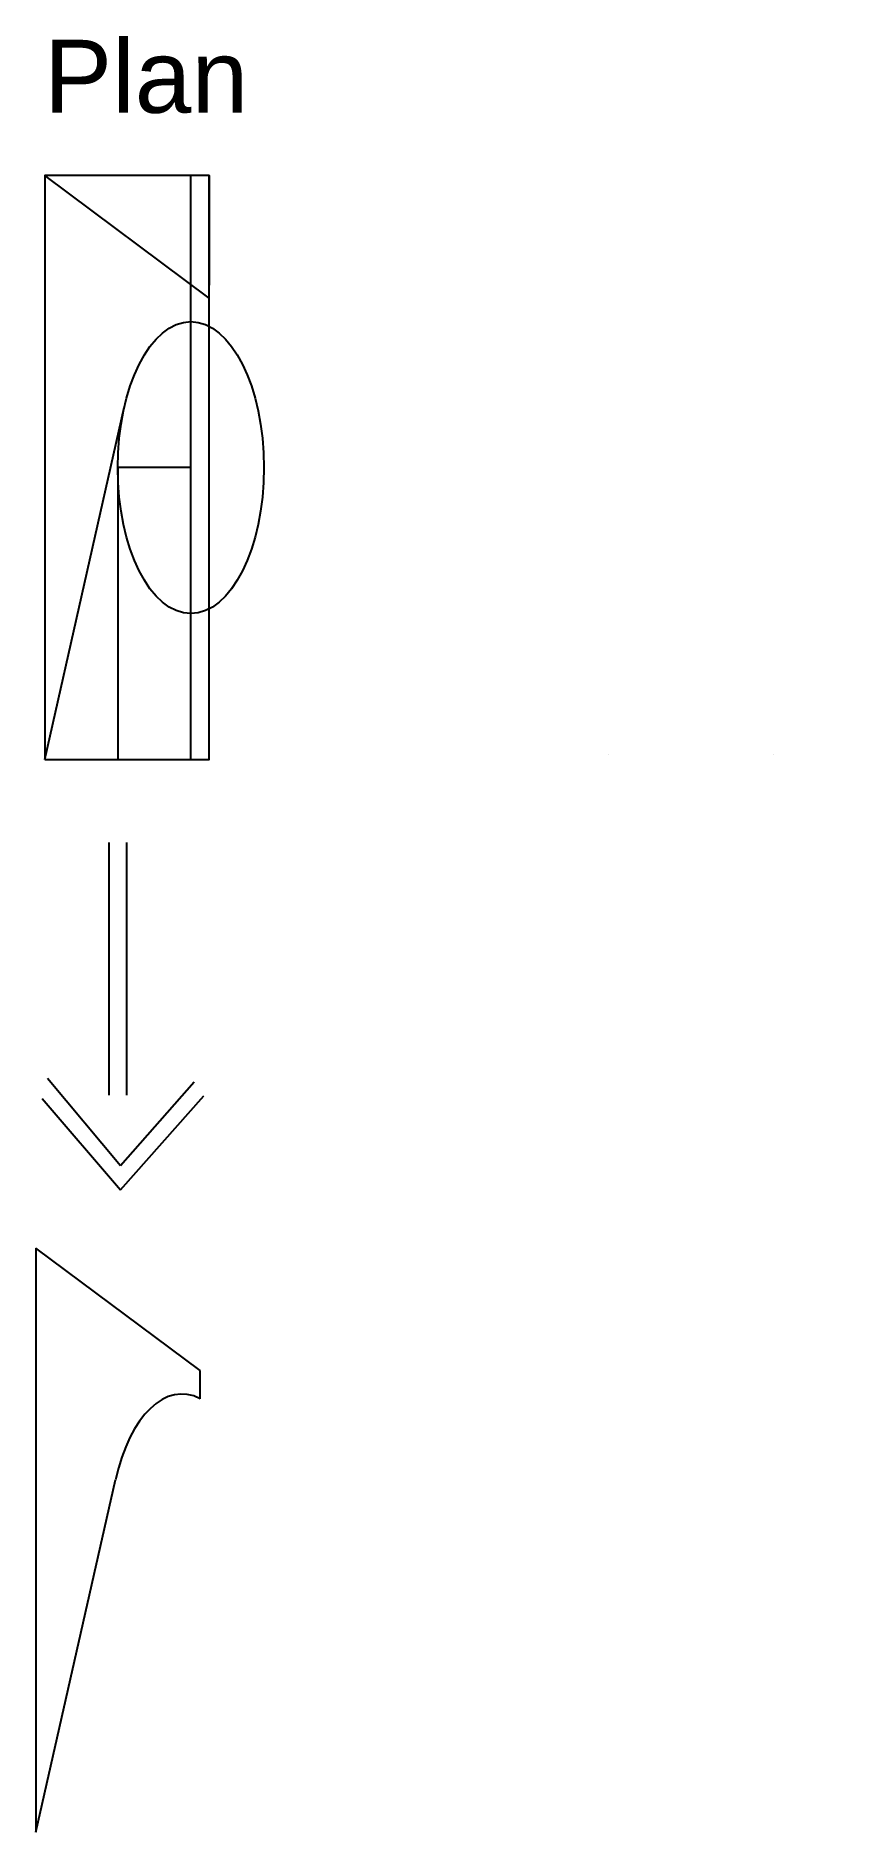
# Model space of a CAD drawing. Header units: millimetres. Extents: x -5 to 21.1, y -7.4 to 21.
# Drawn here: x -5.05 to 0.42, y -7.38 to 4.92 of the extents above.
import ezdxf

# ---------------------------------------------------------------- set-up
doc = ezdxf.new("R2010")
doc.units = ezdxf.units.MM
doc.header["$MEASUREMENT"] = 0
doc.styles.get("Standard").update_dxf_attribs({"font": 'Arial Regular.ttf'})

msp = doc.modelspace()

# ---------------------------------------------------------------- linework, layer by layer
for p, q in [((-3.987, 3.963), (-4.987, 3.963)), ((-4.987, 3.963), (-4.987, -0.037)), ((-3.862, 3.124), (-4.987, 3.963)), ((-3.987, 1.963), (-3.987, 3.963)), ((-3.862, 3.963), (-3.862, 3.213)), ((-4.987, -0.037), (-4.443, 2.374)), ((-3.987, 1.963), (-4.487, 1.963)), ((-4.487, 1.963), (-4.487, -0.037)), ((-3.987, -0.037), (-3.987, 1.963)), ((-4.987, -0.037), (-3.987, -0.037)), ((-4.487, -0.037), (-3.987, -0.037)), ((-4.547, -2.334), (-4.547, -0.604)), ((-4.427, -0.604), (-4.427, -2.334)), ((-4.969, -2.219), (-4.469, -2.816)), ((-4.469, -2.816), (-3.963, -2.243)), ((-5.005, -2.358), (-4.469, -2.984)), ((-4.469, -2.984), (-3.897, -2.34)), ((-5.048, -3.382), (-5.048, -7.382)), ((-3.923, -4.221), (-5.048, -3.382)), ((-5.048, -7.382), (-4.503, -4.97))]:
    msp.add_line(p, q)
at = {"extrusion": (0, -1, 2.22045e-16)}
for p, q in [((-1.125, 0), (-1.125, 0, 4)), ((0, 0, 4), (0, 0))]:
    msp.add_line(p, q, dxfattribs=at)
msp.add_lwpolyline([(-4.987, -0.037), (-3.862, -0.037), (-3.862, 3.963), (-4.987, 3.963)], close=True)
for points in [[(-5.048, -3.382), (-5.048, -7.382)], [(-3.923, -4.414), (-3.923, -4.221)]]:
    msp.add_lwpolyline(points)
msp.add_ellipse((-3.987, 1.963), major_axis=(0, 1), ratio=0.5)
msp.add_ellipse((-4.048, -5.382), major_axis=(0, 1), ratio=0.5, start_param=6.030505, end_param=7.429951)
msp.add_open_spline([(0, 0, 4), (0, 0, 2), (0, 0)], degree=2)

# ---------------------------------------------------------------- texts
msp.add_text('Plan', height=0.5).set_placement((-4.992, 4.393))
msp.add_text('Left cs', height=0.25, dxfattribs=at).set_placement((-0.592, 0.947))
at = {"extrusion": (-1, -2.22045e-16, -2.22045e-16)}
for s, p in [('cs', (0.314, 2.964, 0.007)), ('Back', (0.314, 3.366, 0.007))]:
    msp.add_text(s, height=0.25, dxfattribs=at).set_placement(p)

doc.saveas('drawing.dxf')
